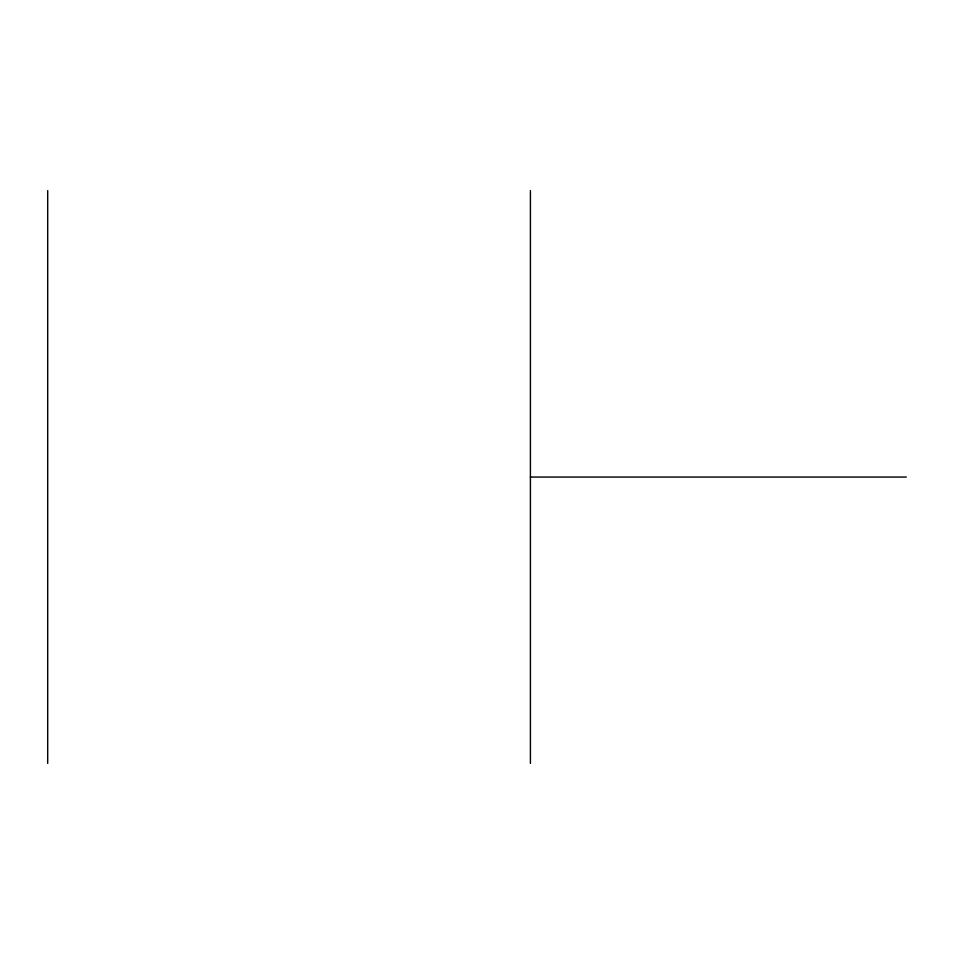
<?xml version="1.0" encoding="UTF-8"?>
<svg xmlns="http://www.w3.org/2000/svg" width="954" height="954" viewBox="0 0 954 954"><rect width="100%" height="100%" fill="white"/><g stroke="black" fill="none" stroke-linecap="round" stroke-linejoin="round"><path stroke-width="1.43" d="M530.412 477.06L906.3 477.06M530.412 190.609L530.412 763.391M47.7 190.609L47.7 763.391"/></g></svg>
